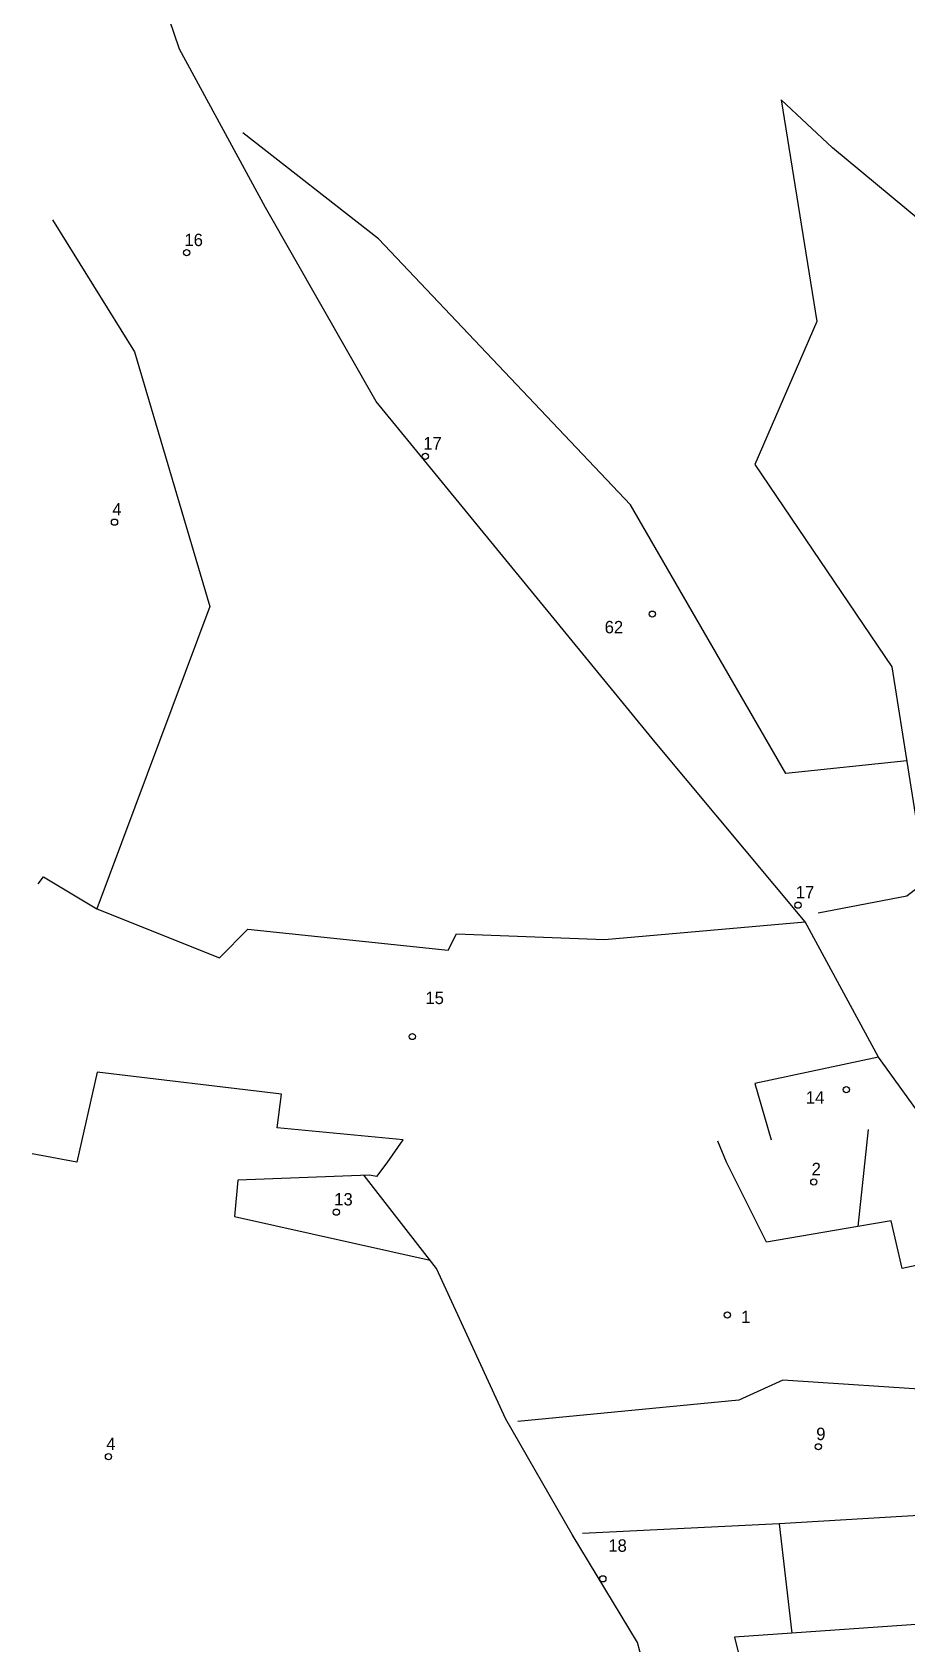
# Model space of a CAD drawing. Extents: x 176571 to 180224, y 250857 to 253450.
# Drawn here: x 176580 to 176862, y 252528 to 253046 of the extents above; entities that cross this region are included whole.
import ezdxf
from ezdxf.enums import TextEntityAlignment as Align

# ---------------------------------------------------------------- set-up
doc = ezdxf.new("R2010")
doc.units = 0
for name, color, linetype in [('1602', 240, 'Continuous'), ('1603', 240, 'Continuous'), ('A_POINTS', 252, 'Continuous')]:
    doc.layers.add(name, color=color, linetype=linetype)
doc.styles.add('HEBTXT', font='hebtxt.shx')

# ---------------------------------------------------------------- blocks, each defined once
blk = doc.blocks.new('1603')
at = {"layer": 'A_POINTS'}
blk.add_circle((0, 0), 0.25, dxfattribs=at)
at = {"style": 'HEBTXT'}
blk.add_attdef('PARCEL_NUM', text='', height=2, dxfattribs=at).set_placement((0, 1), align=Align.CENTER)
at = {"style": 'HEBTXT', "flags": 1}
blk.add_attdef('LOT_NUM', text='', height=2, dxfattribs=at).set_placement((0, -2.5), align=Align.CENTER)

msp = doc.modelspace()

# ---------------------------------------------------------------- linework, layer by layer
at = {"layer": '1602'}
for points in [[(176867.62, 252696.09), (176852.85, 252716.61), (176829.25, 252760.14), (176780.95, 252817.94), (176691.15, 252927.62), (176655.53, 252990.04), (176627.85, 253041.07), (176599.46, 253124.24), (176600.68, 253217.06)], [(177141.23, 252773.02), (177139.17, 252811.9), (177138.53, 252830.93), (177138.19, 252846.7), (177137.63, 252859.1), (177136.08, 252884.89), (177135.28, 252900.43), (177134.64, 252911.31), (177133.98, 252940.1), (177132.46, 252982.58), (177068.71, 252984.44), (177042.8, 252985.06), (176972.27, 252987.68), (176894.73, 252962.27), (176838.03, 253009.3), (176821.47, 253024.74), (176832.96, 252953.41), (176813.02, 252907.3), (176857.16, 252842.18), (176868.09, 252773.14), (176861.99, 252768.44), (176833.41, 252762.96)], [(176861.94, 252811.98), (176823.05, 252807.91), (176773.06, 252894.39), (176691.89, 252979.94), (176648.17, 253014.1)], [(176586.91, 252986.08), (176613.3, 252943.62), (176637.52, 252861.59), (176601.16, 252764.32)], [(176582.27, 252772.41), (176584.03, 252774.68), (176601.16, 252764.32), (176640.67, 252748.53), (176649.76, 252757.79), (176714.36, 252751.06), (176716.95, 252756.27), (176764.68, 252754.48), (176829.25, 252760.14)], [(176852.85, 252716.61), (176813.06, 252708.09), (176818.35, 252690.03)], [(176691.29, 252678.19), (176694.62, 252682.61), (176699.83, 252690.02), (176659.22, 252693.87), (176660.6, 252704.65), (176601.28, 252711.78), (176594.7, 252682.82), (176580.38, 252685.47)], [(176890.4, 252655.03), (176860.5, 252648.55), (176856.96, 252663.89), (176846.23, 252662.07), (176816.77, 252657.06), (176803.96, 252682.82), (176801.1, 252689.58)], [(176849.56, 252693.29), (176846.23, 252662.07)], [(176691.29, 252678.19), (176688.82, 252678.59), (176646.63, 252676.95), (176645.47, 252665.27), (176708.5, 252651.21)], [(176789.61, 252450), (176785.52, 252455.26), (176785.07, 252473.56), (176785.07, 252491.92), (176775.29, 252528.19), (176754.19, 252563), (176732.86, 252600.12), (176710.57, 252648.54), (176687.23, 252678.53)], [(176907.03, 252615.99), (176874.13, 252609.17), (176822.02, 252612.67), (176807.93, 252606.16), (176736.76, 252599.35)], [(176919.12, 252578.16), (176881.9, 252569.99), (176820.86, 252566.43), (176757.52, 252563.29)], [(176820.86, 252566.43), (176824.92, 252531.25)], [(176942.01, 252542.11), (176884.92, 252535.4), (176824.92, 252531.25), (176806.55, 252529.89), (176815.81, 252492.24)]]:
    msp.add_lwpolyline(points, dxfattribs=at)

# ---------------------------------------------------------------- block references
at = {"layer": '1603'}
ref = msp.add_blockref('1603', (176630.08, 252975.49), dxfattribs=dict(at, xscale=4, yscale=4, zscale=4))
ref.add_attrib('PARCEL_NUM', '16', (176629.39, 252977.64), dxfattribs={"layer": '0', "height": 4, "style": 'HEBTXT'})
ref = msp.add_blockref('1603', (176706.97, 252910), dxfattribs=dict(at, xscale=4, yscale=4, zscale=4))
ref.add_attrib('PARCEL_NUM', '17', (176706.28, 252912.16), dxfattribs={"layer": '0', "height": 4, "style": 'HEBTXT'})
ref = msp.add_blockref('1603', (176606.87, 252888.79), dxfattribs=dict(at, xscale=4, yscale=4, zscale=4))
ref.add_attrib('PARCEL_NUM', '4', (176606.18, 252890.95), dxfattribs={"layer": '0', "height": 4, "style": 'HEBTXT'})
ref = msp.add_blockref('1603', (176780.02, 252859.19), dxfattribs=dict(at, xscale=4, yscale=4, zscale=4))
ref.add_attrib('PARCEL_NUM', '62', (176764.7, 252853), dxfattribs={"layer": '0', "height": 4, "style": 'HEBTXT'})
ref = msp.add_blockref('1603', (176826.92, 252765.51), dxfattribs=dict(at, xscale=4, yscale=4, zscale=4))
ref.add_attrib('PARCEL_NUM', '17', (176826.23, 252767.67), dxfattribs={"layer": '0', "height": 4, "style": 'HEBTXT'})
ref = msp.add_blockref('1603', (176702.8, 252723.23), dxfattribs=dict(at, xscale=4, yscale=4, zscale=4))
ref.add_attrib('PARCEL_NUM', '15', (176706.98, 252733.67), dxfattribs={"layer": '0', "height": 4, "style": 'HEBTXT'})
ref = msp.add_blockref('1603', (176842.48, 252706.13), dxfattribs=dict(at, xscale=4, yscale=4, zscale=4))
ref.add_attrib('PARCEL_NUM', '14', (176829.47, 252701.63), dxfattribs={"layer": '0', "height": 4, "style": 'HEBTXT'})
ref = msp.add_blockref('1603', (176832.03, 252676.44), dxfattribs=dict(at, xscale=4, yscale=4, zscale=4))
ref.add_attrib('PARCEL_NUM', '2', (176831.34, 252678.59), dxfattribs={"layer": '0', "height": 4, "style": 'HEBTXT'})
ref = msp.add_blockref('1603', (176678.31, 252666.7), dxfattribs=dict(at, xscale=4, yscale=4, zscale=4))
ref.add_attrib('PARCEL_NUM', '13', (176677.62, 252668.86), dxfattribs={"layer": '0', "height": 4, "style": 'HEBTXT'})
ref = msp.add_blockref('1603', (176804.22, 252633.58), dxfattribs=dict(at, xscale=4, yscale=4, zscale=4))
ref.add_attrib('PARCEL_NUM', '1', (176808.63, 252630.98), dxfattribs={"layer": '0', "height": 4, "style": 'HEBTXT'})
ref = msp.add_blockref('1603', (176833.51, 252591.19), dxfattribs=dict(at, xscale=4, yscale=4, zscale=4))
ref.add_attrib('PARCEL_NUM', '9', (176832.82, 252593.34), dxfattribs={"layer": '0', "height": 4, "style": 'HEBTXT'})
ref = msp.add_blockref('1603', (176604.93, 252588.01), dxfattribs=dict(at, xscale=4, yscale=4, zscale=4))
ref.add_attrib('PARCEL_NUM', '4', (176604.24, 252590.16), dxfattribs={"layer": '0', "height": 4, "style": 'HEBTXT'})
ref = msp.add_blockref('1603', (176764.11, 252548.68), dxfattribs=dict(at, xscale=4, yscale=4, zscale=4))
ref.add_attrib('PARCEL_NUM', '18', (176765.88, 252557.4), dxfattribs={"layer": '0', "height": 4, "style": 'HEBTXT'})

doc.saveas('drawing.dxf')
